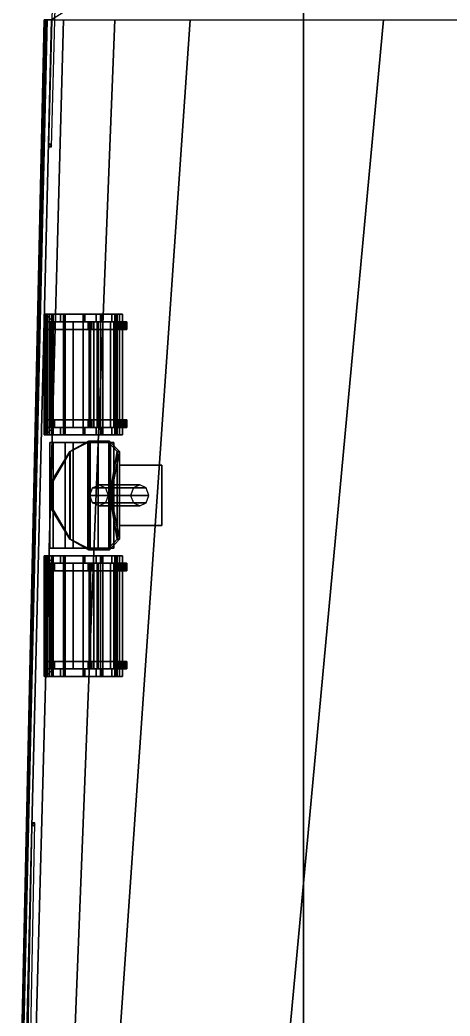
# Model space of a CAD drawing. Header units: millimetres. Extents: x -4 to 4, y -37.4 to 54.3.
# Drawn here: x -3.88 to -1.03, y 12.23 to 18.83 of the extents above; entities that cross this region are included whole.
import ezdxf

# ---------------------------------------------------------------- set-up
doc = ezdxf.new("R2010")
doc.units = ezdxf.units.MM
doc.layers.add('railing', color=6, linetype='Continuous')
doc.layers.add('superstructure', color=3, linetype='Continuous')

msp = doc.modelspace()

# ---------------------------------------------------------------- linework, layer by layer
for points in [[(-3.72, 18.83, 0.61), (-3.71, 18.83), (-3.87, 11.49), (-3.88, 11.49, 0.61)], [(-3.72, 18.83, 1.22), (-3.72, 18.83, 0.61), (-3.88, 11.49, 0.61), (-3.88, 11.49, 1.22)], [(-3.7, 18.83, 1.65), (-3.72, 18.83, 1.22), (-3.88, 11.49, 1.22), (-3.87, 11.49, 1.65)], [(-3.71, 18.83), (-3.59, 18.83, -0.61), (-3.79, 11.49, -0.61), (-3.87, 11.49)], [(-3.67, 18.83, 1.71), (-3.7, 18.83, 1.65), (-3.87, 11.49, 1.65), (-3.85, 11.49, 1.71)], [(-3.59, 18.83, -0.61), (-3.25, 18.83, -1.23), (-3.54, 11.49, -1.23), (-3.79, 11.49, -0.61)], [(-3.25, 18.83, -1.23), (-2.75, 18.83, -1.58), (-3.26, 11.49, -1.58), (-3.54, 11.49, -1.23)], [(-2.75, 18.83, -1.58), (-1.47, 18.83, -2.05), (-2.15, 11.49, -2.05), (-3.26, 11.49, -1.58)], [(-1.47, 18.83, -2.05), (-0.71, 18.83, -2.23), (-0.71, 11.49, -2.42), (-2.15, 11.49, -2.05)], [(-3.6852, 16.88, 2.5), (-3.72, 16.88, 2.63), (-3.7, 16.88, 2.63), (-3.67, 16.88, 2.515)], [(-3.72, 16.08, 2.63), (-3.7, 16.08, 2.63), (-3.7, 16.88, 2.63), (-3.72, 16.88, 2.63)], [(-3.6852, 16.08, 2.5), (-3.72, 16.08, 2.63), (-3.72, 16.88, 2.63), (-3.6852, 16.88, 2.5)], [(-3.66, 16.88, 2.22), (-3.66, 16.88, 1.75), (-3.71, 16.88, 1.71), (-3.71, 16.88, 2.26)], [(-3.71, 16.88, 2.26), (-3.71, 16.88, 1.71), (-3.71, 16.83, 1.71), (-3.71, 16.83, 2.22)], [(-3.66, 16.88, 1.75), (-3.38, 16.88, 1.75), (-3.34, 16.88, 1.71), (-3.71, 16.88, 1.71)], [(-3.33, 16.88, 2.22), (-3.66, 16.88, 2.22), (-3.71, 16.88, 2.26), (-3.27, 16.88, 2.26)], [(-3.27, 16.88, 2.26), (-3.71, 16.88, 2.26), (-3.66, 16.83, 2.26), (-3.27, 16.83, 2.26)], [(-3.71, 16.83, 2.22), (-3.71, 16.13, 2.22), (-3.71, 16.08, 2.26), (-3.71, 16.88, 2.26)], [(-3.71, 16.88, 2.26), (-3.71, 16.08, 2.26), (-3.66, 16.13, 2.26), (-3.66, 16.83, 2.26)], [(-3.71, 16.83, 1.71), (-3.66, 16.83, 1.75), (-3.66, 16.83, 2.22), (-3.71, 16.83, 2.22)], [(-3.65, 16.83, 2.46), (-3.4033, 16.83, 1.8338), (-3.43, 16.83, 1.8), (-3.71, 16.83, 2.5)], [(-3.71, 16.83, 2.5), (-3.43, 16.83, 1.8), (-3.43, 16.78, 1.8), (-3.71, 16.78, 2.5)], [(-3.34, 16.83, 1.71), (-3.38, 16.83, 1.75), (-3.66, 16.83, 1.75), (-3.71, 16.83, 1.71)], [(-3.66, 16.83, 2.22), (-3.66, 16.13, 2.22), (-3.71, 16.13, 2.22), (-3.71, 16.83, 2.22)], [(-3.71, 16.78, 2.59), (-3.65, 16.78, 2.46), (-3.65, 16.83, 2.46), (-3.71, 16.83, 2.59)], [(-3.71, 16.83, 2.59), (-3.71, 16.83, 2.5), (-3.71, 16.78, 2.5), (-3.71, 16.78, 2.59)], [(-3.71, 16.83, 2.59), (-3.65, 16.83, 2.46), (-3.71, 16.83, 2.5), (-3.71, 16.83, 2.59)], [(-3.7, 16.08, 2.63), (-3.67, 16.08, 2.515), (-3.67, 16.88, 2.515), (-3.7, 16.88, 2.63)], [(-3.59, 16.88, 2.4048), (-3.6852, 16.88, 2.5), (-3.67, 16.88, 2.515), (-3.58, 16.88, 2.4308)], [(-3.59, 16.08, 2.4048), (-3.6852, 16.08, 2.5), (-3.6852, 16.88, 2.5), (-3.59, 16.88, 2.4048)], [(-3.6605, 16.13, 2.4979), (-3.6825, 16.13, 2.6649), (-3.6825, 16.83, 2.6649), (-3.6605, 16.83, 2.4979)], [(-3.6825, 16.13, 2.6649), (-3.58, 16.13, 2.7985), (-3.58, 16.83, 2.7985), (-3.6825, 16.83, 2.6649)], [(-3.58, 16.83, 2.7985), (-3.4131, 16.83, 2.8204), (-3.2795, 16.83, 2.7179), (-3.6825, 16.83, 2.6649)], [(-3.6825, 16.83, 2.6649), (-3.2795, 16.83, 2.7179), (-3.2575, 16.83, 2.551), (-3.6605, 16.83, 2.4979)], [(-3.67, 16.08, 2.515), (-3.58, 16.08, 2.4308), (-3.58, 16.88, 2.4308), (-3.67, 16.88, 2.515)], [(-3.5269, 16.13, 2.3954), (-3.6605, 16.13, 2.4979), (-3.6605, 16.83, 2.4979), (-3.5269, 16.83, 2.3954)], [(-3.6605, 16.83, 2.4979), (-3.2575, 16.83, 2.551), (-3.36, 16.83, 2.4174), (-3.5269, 16.83, 2.3954)], [(-3.33, 16.88, 2.22), (-3.66, 16.88, 1.75), (-3.66, 16.83, 1.75), (-3.33, 16.83, 2.22)], [(-3.66, 16.83, 2.22), (-3.66, 16.83, 1.75), (-3.66, 16.88, 1.75), (-3.66, 16.88, 2.22)], [(-3.34, 16.88, 2.1261), (-3.61, 16.88, 1.75), (-3.66, 16.88, 1.75), (-3.33, 16.88, 2.22)], [(-3.33, 16.83, 2.22), (-3.66, 16.83, 2.22), (-3.66, 16.88, 2.22), (-3.33, 16.88, 2.22)], [(-3.66, 16.83, 1.75), (-3.61, 16.83, 1.75), (-3.34, 16.83, 2.1261), (-3.33, 16.83, 2.22)], [(-3.66, 16.13, 2.26), (-3.66, 16.13, 2.22), (-3.66, 16.83, 2.22), (-3.66, 16.83, 2.26)], [(-3.66, 16.83, 2.26), (-3.66, 16.83, 2.22), (-3.33, 16.83, 2.22), (-3.27, 16.83, 2.26)], [(-3.65, 16.78, 2.46), (-3.4033, 16.78, 1.8338), (-3.4033, 16.83, 1.8338), (-3.65, 16.83, 2.46)], [(-3.34, 16.83, 2.1261), (-3.61, 16.83, 1.75), (-3.61, 16.88, 1.75), (-3.34, 16.88, 2.1261)], [(-3.61, 16.83, 1.75), (-3.45, 16.83, 1.75), (-3.45, 16.88, 1.75), (-3.61, 16.88, 1.75)], [(-3.46, 16.88, 2.37), (-3.59, 16.88, 2.4048), (-3.58, 16.88, 2.4308), (-3.46, 16.88, 2.39)], [(-3.46, 16.08, 2.37), (-3.59, 16.08, 2.4048), (-3.59, 16.88, 2.4048), (-3.46, 16.88, 2.37)], [(-3.58, 16.08, 2.4308), (-3.46, 16.08, 2.39), (-3.46, 16.88, 2.39), (-3.58, 16.88, 2.4308)], [(-3.58, 16.13, 2.7985), (-3.4131, 16.13, 2.8204), (-3.4131, 16.83, 2.8204), (-3.58, 16.83, 2.7985)], [(-3.36, 16.13, 2.4174), (-3.5269, 16.13, 2.3954), (-3.5269, 16.83, 2.3954), (-3.36, 16.83, 2.4174)], [(-3.33, 16.88, 2.4048), (-3.46, 16.88, 2.37), (-3.46, 16.88, 2.39), (-3.345, 16.88, 2.42)], [(-3.33, 16.08, 2.4048), (-3.46, 16.08, 2.37), (-3.46, 16.88, 2.37), (-3.33, 16.88, 2.4048)], [(-3.46, 16.08, 2.39), (-3.345, 16.08, 2.42), (-3.345, 16.88, 2.42), (-3.46, 16.88, 2.39)], [(-3.45, 16.83, 1.75), (-3.45, 16.83, 1.8), (-3.45, 16.88, 1.8), (-3.45, 16.88, 1.75)], [(-3.45, 16.88, 1.8), (-3.3747, 16.88, 1.8), (-3.38, 16.88, 1.75), (-3.45, 16.88, 1.75)], [(-3.45, 16.83, 1.8), (-3.3747, 16.83, 1.8), (-3.3747, 16.88, 1.8), (-3.45, 16.88, 1.8)], [(-3.38, 16.83, 1.75), (-3.3747, 16.83, 1.8), (-3.45, 16.83, 1.8), (-3.45, 16.83, 1.75)], [(-3.36, 16.83, 1.8), (-3.36, 16.83, 1.8), (-3.43, 16.83, 1.8), (-3.4033, 16.83, 1.8338)], [(-3.4112, 16.13, 1.7488), (-3.42, 16.13, 1.77), (-3.42, 16.83, 1.77), (-3.4112, 16.83, 1.7488)], [(-3.42, 16.13, 1.77), (-3.4112, 16.13, 1.7912), (-3.4112, 16.83, 1.7912), (-3.42, 16.83, 1.77)], [(-3.4131, 16.13, 2.8204), (-3.2795, 16.13, 2.7179), (-3.2795, 16.83, 2.7179), (-3.4131, 16.83, 2.8204)], [(-3.39, 16.13, 1.74), (-3.4112, 16.13, 1.7488), (-3.4112, 16.83, 1.7488), (-3.39, 16.83, 1.74)], [(-3.4112, 16.13, 1.7912), (-3.39, 16.13, 1.8), (-3.39, 16.83, 1.8), (-3.4112, 16.83, 1.7912)], [(-3.28, 16.83, 2.46), (-3.4033, 16.83, 1.8338), (-3.4033, 16.78, 1.8338), (-3.28, 16.78, 2.46)], [(-3.23, 16.83, 2.46), (-3.36, 16.83, 1.8), (-3.4033, 16.83, 1.8338), (-3.28, 16.83, 2.46)], [(-3.3688, 16.13, 1.7488), (-3.39, 16.13, 1.74), (-3.39, 16.83, 1.74), (-3.3688, 16.83, 1.7488)], [(-3.39, 16.13, 1.8), (-3.3688, 16.13, 1.7912), (-3.3688, 16.83, 1.7912), (-3.39, 16.83, 1.8)], [(-3.38, 16.88, 1.75), (-3.33, 16.88, 2.22), (-3.27, 16.88, 2.26), (-3.34, 16.88, 1.71)], [(-3.27, 16.83, 2.26), (-3.33, 16.83, 2.22), (-3.38, 16.83, 1.75), (-3.34, 16.83, 1.71)], [(-3.3747, 16.83, 1.8), (-3.34, 16.83, 2.1261), (-3.34, 16.88, 2.1261), (-3.3747, 16.88, 1.8)], [(-3.36, 16.13, 1.77), (-3.3688, 16.13, 1.7488), (-3.3688, 16.83, 1.7488), (-3.36, 16.83, 1.77)], [(-3.3688, 16.13, 1.7912), (-3.36, 16.13, 1.77), (-3.36, 16.83, 1.77), (-3.3688, 16.83, 1.7912)], [(-3.23, 16.78, 2.46), (-3.36, 16.78, 1.8), (-3.36, 16.83, 1.8), (-3.23, 16.83, 2.46)], [(-3.2575, 16.13, 2.551), (-3.36, 16.13, 2.4174), (-3.36, 16.83, 2.4174), (-3.2575, 16.83, 2.551)], [(-3.2348, 16.88, 2.5), (-3.33, 16.88, 2.4048), (-3.345, 16.88, 2.42), (-3.25, 16.88, 2.515)], [(-3.345, 16.08, 2.42), (-3.25, 16.08, 2.515), (-3.25, 16.88, 2.515), (-3.345, 16.88, 2.42)], [(-3.34, 16.88, 1.71), (-3.27, 16.88, 2.26), (-3.27, 16.83, 2.26), (-3.34, 16.83, 1.71)], [(-3.2348, 16.08, 2.5), (-3.33, 16.08, 2.4048), (-3.33, 16.88, 2.4048), (-3.2348, 16.88, 2.5)], [(-3.22, 16.83, 2.55), (-3.28, 16.83, 2.46), (-3.28, 16.78, 2.46), (-3.22, 16.78, 2.55)], [(-3.18, 16.83, 2.55), (-3.23, 16.83, 2.46), (-3.28, 16.83, 2.46), (-3.22, 16.83, 2.55)], [(-3.2795, 16.13, 2.7179), (-3.2575, 16.13, 2.551), (-3.2575, 16.83, 2.551), (-3.2795, 16.83, 2.7179)], [(-3.2, 16.88, 2.63), (-3.235, 16.88, 2.4998), (-3.25, 16.88, 2.515), (-3.22, 16.88, 2.63)], [(-3.25, 16.08, 2.515), (-3.22, 16.08, 2.63), (-3.22, 16.88, 2.63), (-3.25, 16.88, 2.515)], [(-3.22, 16.88, 2.71), (-3.2, 16.88, 2.63), (-3.22, 16.88, 2.63), (-3.24, 16.88, 2.71)], [(-3.24, 16.08, 2.71), (-3.22, 16.08, 2.71), (-3.22, 16.88, 2.71), (-3.24, 16.88, 2.71)], [(-3.22, 16.08, 2.63), (-3.24, 16.08, 2.71), (-3.24, 16.88, 2.71), (-3.22, 16.88, 2.63)], [(-3.2, 16.08, 2.63), (-3.2348, 16.08, 2.5), (-3.2348, 16.88, 2.5), (-3.2, 16.88, 2.63)], [(-3.18, 16.78, 2.55), (-3.23, 16.78, 2.46), (-3.23, 16.83, 2.46), (-3.18, 16.83, 2.55)], [(-3.22, 16.08, 2.71), (-3.2, 16.08, 2.63), (-3.2, 16.88, 2.63), (-3.22, 16.88, 2.71)], [(-3.21, 16.83, 2.62), (-3.22, 16.83, 2.55), (-3.22, 16.78, 2.55), (-3.21, 16.78, 2.62)], [(-3.17, 16.83, 2.62), (-3.18, 16.83, 2.55), (-3.22, 16.83, 2.55), (-3.21, 16.83, 2.62)], [(-3.22, 16.83, 2.71), (-3.21, 16.83, 2.67), (-3.21, 16.78, 2.67), (-3.22, 16.78, 2.71)], [(-3.22, 16.78, 2.71), (-3.19, 16.78, 2.73), (-3.19, 16.83, 2.73), (-3.22, 16.83, 2.71)], [(-3.19, 16.83, 2.73), (-3.17, 16.83, 2.69), (-3.21, 16.83, 2.67), (-3.22, 16.83, 2.71)], [(-3.21, 16.83, 2.67), (-3.21, 16.83, 2.62), (-3.21, 16.78, 2.62), (-3.21, 16.78, 2.67)], [(-3.17, 16.83, 2.69), (-3.17, 16.83, 2.62), (-3.21, 16.83, 2.62), (-3.21, 16.83, 2.67)], [(-3.19, 16.78, 2.73), (-3.17, 16.78, 2.69), (-3.17, 16.83, 2.69), (-3.19, 16.83, 2.73)], [(-3.17, 16.78, 2.62), (-3.18, 16.78, 2.55), (-3.18, 16.83, 2.55), (-3.17, 16.83, 2.62)], [(-3.17, 16.78, 2.69), (-3.17, 16.78, 2.62), (-3.17, 16.83, 2.62), (-3.17, 16.83, 2.69)], [(-3.43, 16.78, 1.8), (-3.4033, 16.78, 1.8338), (-3.65, 16.78, 2.46), (-3.71, 16.78, 2.5)], [(-3.71, 16.78, 2.5), (-3.65, 16.78, 2.46), (-3.71, 16.78, 2.59)], [(-3.36, 16.78, 1.8), (-3.36, 16.78, 1.8), (-3.4033, 16.78, 1.8338), (-3.43, 16.78, 1.8)], [(-3.4033, 16.78, 1.8338), (-3.36, 16.78, 1.8), (-3.23, 16.78, 2.46), (-3.28, 16.78, 2.46)], [(-3.28, 16.78, 2.46), (-3.23, 16.78, 2.46), (-3.18, 16.78, 2.55), (-3.22, 16.78, 2.55)], [(-3.22, 16.78, 2.55), (-3.18, 16.78, 2.55), (-3.17, 16.78, 2.62), (-3.21, 16.78, 2.62)], [(-3.21, 16.78, 2.67), (-3.17, 16.78, 2.69), (-3.19, 16.78, 2.73), (-3.22, 16.78, 2.71)], [(-3.21, 16.78, 2.62), (-3.17, 16.78, 2.62), (-3.17, 16.78, 2.69), (-3.21, 16.78, 2.67)], [(-3.71, 16.18, 2.5), (-3.43, 16.18, 1.8), (-3.43, 16.13, 1.8), (-3.71, 16.13, 2.5)], [(-3.65, 16.18, 2.46), (-3.4033, 16.18, 1.8338), (-3.43, 16.18, 1.8), (-3.71, 16.18, 2.5)], [(-3.71, 16.18, 2.59), (-3.65, 16.18, 2.46), (-3.71, 16.18, 2.5), (-3.71, 16.18, 2.59)], [(-3.71, 16.18, 2.59), (-3.71, 16.18, 2.5), (-3.71, 16.13, 2.5), (-3.71, 16.13, 2.59)], [(-3.71, 16.13, 2.59), (-3.65, 16.13, 2.46), (-3.65, 16.18, 2.46), (-3.71, 16.18, 2.59)], [(-3.65, 16.13, 2.46), (-3.4033, 16.13, 1.8338), (-3.4033, 16.18, 1.8338), (-3.65, 16.18, 2.46)], [(-3.36, 16.18, 1.8), (-3.36, 16.18, 1.8), (-3.43, 16.18, 1.8), (-3.4033, 16.18, 1.8338)], [(-3.23, 16.18, 2.46), (-3.36, 16.18, 1.8), (-3.4033, 16.18, 1.8338), (-3.28, 16.18, 2.46)], [(-3.28, 16.18, 2.46), (-3.4033, 16.18, 1.8338), (-3.4033, 16.13, 1.8338), (-3.28, 16.13, 2.46)], [(-3.23, 16.13, 2.46), (-3.36, 16.13, 1.8), (-3.36, 16.18, 1.8), (-3.23, 16.18, 2.46)], [(-3.18, 16.18, 2.55), (-3.23, 16.18, 2.46), (-3.28, 16.18, 2.46), (-3.22, 16.18, 2.55)], [(-3.22, 16.18, 2.55), (-3.28, 16.18, 2.46), (-3.28, 16.13, 2.46), (-3.22, 16.13, 2.55)], [(-3.18, 16.13, 2.55), (-3.23, 16.13, 2.46), (-3.23, 16.18, 2.46), (-3.18, 16.18, 2.55)], [(-3.19, 16.18, 2.73), (-3.17, 16.18, 2.69), (-3.21, 16.18, 2.67), (-3.22, 16.18, 2.71)], [(-3.22, 16.13, 2.71), (-3.19, 16.13, 2.73), (-3.19, 16.18, 2.73), (-3.22, 16.18, 2.71)], [(-3.22, 16.18, 2.71), (-3.21, 16.18, 2.67), (-3.21, 16.13, 2.67), (-3.22, 16.13, 2.71)], [(-3.17, 16.18, 2.62), (-3.18, 16.18, 2.55), (-3.22, 16.18, 2.55), (-3.21, 16.18, 2.62)], [(-3.21, 16.18, 2.62), (-3.22, 16.18, 2.55), (-3.22, 16.13, 2.55), (-3.21, 16.13, 2.62)], [(-3.17, 16.18, 2.69), (-3.17, 16.18, 2.62), (-3.21, 16.18, 2.62), (-3.21, 16.18, 2.67)], [(-3.21, 16.18, 2.67), (-3.21, 16.18, 2.62), (-3.21, 16.13, 2.62), (-3.21, 16.13, 2.67)], [(-3.19, 16.13, 2.73), (-3.17, 16.13, 2.69), (-3.17, 16.18, 2.69), (-3.19, 16.18, 2.73)], [(-3.17, 16.13, 2.62), (-3.18, 16.13, 2.55), (-3.18, 16.18, 2.55), (-3.17, 16.18, 2.62)], [(-3.17, 16.13, 2.69), (-3.17, 16.13, 2.62), (-3.17, 16.18, 2.62), (-3.17, 16.18, 2.69)], [(-3.66, 16.13, 2.22), (-3.66, 16.13, 1.75), (-3.71, 16.13, 1.71), (-3.71, 16.13, 2.22)], [(-3.71, 16.13, 2.22), (-3.71, 16.13, 1.71), (-3.71, 16.08, 1.71), (-3.71, 16.08, 2.26)], [(-3.43, 16.13, 1.8), (-3.4033, 16.13, 1.8338), (-3.65, 16.13, 2.46), (-3.71, 16.13, 2.5)], [(-3.66, 16.13, 1.75), (-3.38, 16.13, 1.75), (-3.34, 16.13, 1.71), (-3.71, 16.13, 1.71)], [(-3.27, 16.13, 2.26), (-3.66, 16.13, 2.26), (-3.71, 16.08, 2.26), (-3.27, 16.08, 2.26)], [(-3.71, 16.13, 2.5), (-3.65, 16.13, 2.46), (-3.71, 16.13, 2.59)], [(-3.6825, 16.13, 2.6649), (-3.2795, 16.13, 2.7179), (-3.4131, 16.13, 2.8204), (-3.58, 16.13, 2.7985)], [(-3.6605, 16.13, 2.4979), (-3.2575, 16.13, 2.551), (-3.2795, 16.13, 2.7179), (-3.6825, 16.13, 2.6649)], [(-3.5269, 16.13, 2.3954), (-3.36, 16.13, 2.4174), (-3.2575, 16.13, 2.551), (-3.6605, 16.13, 2.4979)], [(-3.34, 16.13, 2.1261), (-3.61, 16.13, 1.75), (-3.66, 16.13, 1.75), (-3.33, 16.13, 2.22)], [(-3.66, 16.08, 2.22), (-3.66, 16.08, 1.75), (-3.66, 16.13, 1.75), (-3.66, 16.13, 2.22)], [(-3.33, 16.13, 2.22), (-3.66, 16.13, 1.75), (-3.66, 16.08, 1.75), (-3.33, 16.08, 2.22)], [(-3.33, 16.08, 2.22), (-3.66, 16.08, 2.22), (-3.66, 16.13, 2.22), (-3.33, 16.13, 2.22)], [(-3.33, 16.13, 2.22), (-3.66, 16.13, 2.22), (-3.66, 16.13, 2.26), (-3.27, 16.13, 2.26)], [(-3.34, 16.08, 2.1261), (-3.61, 16.08, 1.75), (-3.61, 16.13, 1.75), (-3.34, 16.13, 2.1261)], [(-3.61, 16.08, 1.75), (-3.45, 16.08, 1.75), (-3.45, 16.13, 1.75), (-3.61, 16.13, 1.75)], [(-3.45, 16.08, 1.8), (-3.3747, 16.08, 1.8), (-3.3747, 16.13, 1.8), (-3.45, 16.13, 1.8)], [(-3.45, 16.13, 1.8), (-3.3747, 16.13, 1.8), (-3.38, 16.13, 1.75), (-3.45, 16.13, 1.75)], [(-3.45, 16.08, 1.75), (-3.45, 16.08, 1.8), (-3.45, 16.13, 1.8), (-3.45, 16.13, 1.75)], [(-3.36, 16.13, 1.8), (-3.36, 16.13, 1.8), (-3.4033, 16.13, 1.8338), (-3.43, 16.13, 1.8)], [(-3.4033, 16.13, 1.8338), (-3.36, 16.13, 1.8), (-3.23, 16.13, 2.46), (-3.28, 16.13, 2.46)], [(-3.38, 16.13, 1.75), (-3.33, 16.13, 2.22), (-3.27, 16.13, 2.26), (-3.34, 16.13, 1.71)], [(-3.3747, 16.08, 1.8), (-3.34, 16.08, 2.1261), (-3.34, 16.13, 2.1261), (-3.3747, 16.13, 1.8)], [(-3.34, 16.13, 1.71), (-3.27, 16.13, 2.26), (-3.27, 16.08, 2.26), (-3.34, 16.08, 1.71)], [(-3.28, 16.13, 2.46), (-3.23, 16.13, 2.46), (-3.18, 16.13, 2.55), (-3.22, 16.13, 2.55)], [(-3.21, 16.13, 2.67), (-3.17, 16.13, 2.69), (-3.19, 16.13, 2.73), (-3.22, 16.13, 2.71)], [(-3.22, 16.13, 2.55), (-3.18, 16.13, 2.55), (-3.17, 16.13, 2.62), (-3.21, 16.13, 2.62)], [(-3.21, 16.13, 2.62), (-3.17, 16.13, 2.62), (-3.17, 16.13, 2.69), (-3.21, 16.13, 2.67)], [(-3.67, 16.08, 2.515), (-3.7, 16.08, 2.63), (-3.72, 16.08, 2.63), (-3.6852, 16.08, 2.5)], [(-3.71, 16.08, 1.71), (-3.66, 16.08, 1.75), (-3.66, 16.08, 2.22), (-3.71, 16.08, 2.26)], [(-3.34, 16.08, 1.71), (-3.38, 16.08, 1.75), (-3.66, 16.08, 1.75), (-3.71, 16.08, 1.71)], [(-3.71, 16.08, 2.26), (-3.66, 16.08, 2.22), (-3.33, 16.08, 2.22), (-3.27, 16.08, 2.26)], [(-3.58, 16.08, 2.4308), (-3.67, 16.08, 2.515), (-3.6852, 16.08, 2.5), (-3.59, 16.08, 2.4048)], [(-3.66, 16.08, 1.75), (-3.61, 16.08, 1.75), (-3.34, 16.08, 2.1261), (-3.33, 16.08, 2.22)], [(-3.46, 16.08, 2.39), (-3.58, 16.08, 2.4308), (-3.59, 16.08, 2.4048), (-3.46, 16.08, 2.37)], [(-3.4243, 15.32, 2.2888), (-3.5495, 15.39, 2.2857), (-3.5495, 15.97, 2.2857), (-3.4243, 16.04, 2.2888)], [(-3.4243, 16.04, 2.2888), (-3.5495, 15.97, 2.2857), (-3.5459, 15.97, 2.2994), (-3.4293, 16.03, 2.2974)], [(-3.345, 16.08, 2.42), (-3.46, 16.08, 2.39), (-3.46, 16.08, 2.37), (-3.33, 16.08, 2.4048)], [(-3.38, 16.08, 1.75), (-3.3747, 16.08, 1.8), (-3.45, 16.08, 1.8), (-3.45, 16.08, 1.75)], [(-3.2857, 16.04, 2.3688), (-3.4243, 16.04, 2.2888), (-3.4293, 16.03, 2.2974), (-3.2907, 16.03, 2.3774)], [(-3.2857, 15.32, 2.3688), (-3.4243, 15.32, 2.2888), (-3.4243, 16.04, 2.2888), (-3.2857, 16.04, 2.3688)], [(-3.27, 16.08, 2.26), (-3.33, 16.08, 2.22), (-3.38, 16.08, 1.75), (-3.34, 16.08, 1.71)], [(-3.25, 16.08, 2.515), (-3.345, 16.08, 2.42), (-3.33, 16.08, 2.4048), (-3.2348, 16.08, 2.5)], [(-3.2341, 15.97, 2.4794), (-3.2205, 15.97, 2.4757), (-3.2857, 16.04, 2.3688), (-3.2907, 16.03, 2.3774)], [(-3.2857, 16.04, 2.3688), (-3.2205, 15.97, 2.4757), (-3.2205, 15.39, 2.4757), (-3.2857, 15.32, 2.3688)], [(-3.22, 16.08, 2.63), (-3.25, 16.08, 2.515), (-3.235, 16.08, 2.4998), (-3.2, 16.08, 2.63)], [(-3.24, 16.08, 2.71), (-3.22, 16.08, 2.63), (-3.2, 16.08, 2.63), (-3.22, 16.08, 2.71)], [(-3.6825, 16.03, 2.5849), (-3.2795, 16.03, 2.6379), (-3.2575, 16.03, 2.471), (-3.6605, 16.03, 2.4179)], [(-3.58, 16.03, 2.7185), (-3.4131, 16.03, 2.7404), (-3.2795, 16.03, 2.6379), (-3.6825, 16.03, 2.5849)], [(-3.6825, 15.33, 2.5849), (-3.58, 15.33, 2.7185), (-3.58, 16.03, 2.7185), (-3.6825, 16.03, 2.5849)], [(-3.6605, 15.33, 2.4179), (-3.6825, 15.33, 2.5849), (-3.6825, 16.03, 2.5849), (-3.6605, 16.03, 2.4179)], [(-3.6605, 16.03, 2.4179), (-3.2575, 16.03, 2.471), (-3.36, 16.03, 2.3374), (-3.5269, 16.03, 2.3154)], [(-3.5269, 15.33, 2.3154), (-3.6605, 15.33, 2.4179), (-3.6605, 16.03, 2.4179), (-3.5269, 16.03, 2.3154)], [(-3.58, 15.33, 2.7185), (-3.4131, 15.33, 2.7404), (-3.4131, 16.03, 2.7404), (-3.58, 16.03, 2.7185)], [(-3.4293, 16.03, 2.2974), (-3.5459, 15.97, 2.2994), (-3.5459, 15.39, 2.2994), (-3.4293, 15.33, 2.2974)], [(-3.36, 15.33, 2.3374), (-3.5269, 15.33, 2.3154), (-3.5269, 16.03, 2.3154), (-3.36, 16.03, 2.3374)], [(-3.2907, 16.03, 2.3774), (-3.4293, 16.03, 2.2974), (-3.4293, 15.33, 2.2974), (-3.2907, 15.33, 2.3774)], [(-3.4131, 15.33, 2.7404), (-3.2795, 15.33, 2.6379), (-3.2795, 16.03, 2.6379), (-3.4131, 16.03, 2.7404)], [(-3.2575, 15.33, 2.471), (-3.36, 15.33, 2.3374), (-3.36, 16.03, 2.3374), (-3.2575, 16.03, 2.471)], [(-3.2907, 15.33, 2.3774), (-3.2341, 15.39, 2.4794), (-3.2341, 15.97, 2.4794), (-3.2907, 16.03, 2.3774)], [(-3.2795, 15.33, 2.6379), (-3.2575, 15.33, 2.471), (-3.2575, 16.03, 2.471), (-3.2795, 16.03, 2.6379)], [(-3.5495, 15.97, 2.2857), (-3.6778, 15.76, 2.4079), (-3.6692, 15.76, 2.4129), (-3.5459, 15.97, 2.2994)], [(-3.5495, 15.39, 2.2857), (-3.6778, 15.6, 2.4079), (-3.6778, 15.76, 2.4079), (-3.5495, 15.97, 2.2857)], [(-3.5459, 15.97, 2.2994), (-3.6692, 15.76, 2.4129), (-3.6692, 15.6, 2.4129), (-3.5459, 15.39, 2.2994)], [(-3.2708, 15.76, 2.6429), (-3.2622, 15.76, 2.6479), (-3.2205, 15.97, 2.4757), (-3.2341, 15.97, 2.4794)], [(-3.2341, 15.39, 2.4794), (-3.2708, 15.6, 2.6429), (-3.2708, 15.76, 2.6429), (-3.2341, 15.97, 2.4794)], [(-3.2205, 15.97, 2.4757), (-3.2622, 15.76, 2.6479), (-3.2622, 15.6, 2.6479), (-3.2205, 15.39, 2.4757)], [(-3.22, 15.88, 1.9), (-3.22, 15.88, 1.71), (-3.22, 15.48, 1.71), (-3.22, 15.48, 1.9)], [(-2.94, 15.88, 1.71), (-3.22, 15.88, 1.71), (-3.22, 15.88, 1.9), (-2.94, 15.88, 1.9)], [(-2.94, 15.88, 1.9), (-3.22, 15.88, 1.9), (-3.22, 15.48, 1.9), (-2.94, 15.48, 1.9)], [(-2.94, 15.48, 1.9), (-2.94, 15.48, 1.71), (-2.94, 15.88, 1.71), (-2.94, 15.88, 1.9)], [(-3.6692, 15.76, 2.4129), (-3.6778, 15.76, 2.4079), (-3.6778, 15.6, 2.4079), (-3.6692, 15.6, 2.4129)], [(-3.1279, 15.7295, 1.8364), (-3.1456, 15.68, 1.8261), (-3.4156, 15.68, 2.2938), (-3.3979, 15.7295, 2.304)], [(-3.085, 15.75, 1.8611), (-3.1279, 15.7295, 1.8364), (-3.3979, 15.7295, 2.304), (-3.355, 15.75, 2.3288)], [(-3.0421, 15.7295, 1.8859), (-3.085, 15.75, 1.8611), (-3.355, 15.75, 2.3288), (-3.3121, 15.7295, 2.3535)], [(-3.0244, 15.68, 1.8961), (-3.0421, 15.7295, 1.8859), (-3.3121, 15.7295, 2.3535), (-3.2944, 15.68, 2.3638)], [(-3.2708, 15.6, 2.6429), (-3.2622, 15.6, 2.6479), (-3.2622, 15.76, 2.6479), (-3.2708, 15.76, 2.6429)], [(-3.1456, 15.68, 1.8261), (-3.1279, 15.6305, 1.8364), (-3.3979, 15.6305, 2.304), (-3.4156, 15.68, 2.2938)], [(-3.0421, 15.6305, 1.8859), (-3.0244, 15.68, 1.8961), (-3.2944, 15.68, 2.3638), (-3.3121, 15.6305, 2.3535)], [(-3.6692, 15.6, 2.4129), (-3.6778, 15.6, 2.4079), (-3.5495, 15.39, 2.2857), (-3.5459, 15.39, 2.2994)], [(-3.1279, 15.6305, 1.8364), (-3.085, 15.61, 1.8611), (-3.355, 15.61, 2.3288), (-3.3979, 15.6305, 2.304)], [(-3.085, 15.61, 1.8611), (-3.0421, 15.6305, 1.8859), (-3.3121, 15.6305, 2.3535), (-3.355, 15.61, 2.3288)], [(-3.2205, 15.39, 2.4757), (-3.2622, 15.6, 2.6479), (-3.2708, 15.6, 2.6429), (-3.2341, 15.39, 2.4794)], [(-3.22, 15.48, 1.9), (-3.22, 15.48, 1.71), (-2.94, 15.48, 1.71), (-2.94, 15.48, 1.9)], [(-3.5459, 15.39, 2.2994), (-3.5495, 15.39, 2.2857), (-3.4243, 15.32, 2.2888), (-3.4293, 15.33, 2.2974)], [(-3.2857, 15.32, 2.3688), (-3.2205, 15.39, 2.4757), (-3.2341, 15.39, 2.4794), (-3.2907, 15.33, 2.3774)], [(-3.6605, 15.33, 2.4179), (-3.2575, 15.33, 2.471), (-3.2795, 15.33, 2.6379), (-3.6825, 15.33, 2.5849)], [(-3.6825, 15.33, 2.5849), (-3.2795, 15.33, 2.6379), (-3.4131, 15.33, 2.7404), (-3.58, 15.33, 2.7185)], [(-3.5269, 15.33, 2.3154), (-3.36, 15.33, 2.3374), (-3.2575, 15.33, 2.471), (-3.6605, 15.33, 2.4179)], [(-3.4293, 15.33, 2.2974), (-3.4243, 15.32, 2.2888), (-3.2857, 15.32, 2.3688), (-3.2907, 15.33, 2.3774)], [(-3.6852, 14.48, 2.5), (-3.72, 14.48, 2.63), (-3.72, 15.28, 2.63), (-3.6852, 15.28, 2.5)], [(-3.72, 14.48, 2.63), (-3.7, 14.48, 2.63), (-3.7, 15.28, 2.63), (-3.72, 15.28, 2.63)], [(-3.6852, 15.28, 2.5), (-3.72, 15.28, 2.63), (-3.7, 15.28, 2.63), (-3.67, 15.28, 2.515)], [(-3.71, 15.28, 2.26), (-3.71, 15.28, 1.71), (-3.71, 15.23, 1.71), (-3.71, 15.23, 2.22)], [(-3.66, 15.28, 2.22), (-3.66, 15.28, 1.75), (-3.71, 15.28, 1.71), (-3.71, 15.28, 2.26)], [(-3.66, 15.28, 1.75), (-3.38, 15.28, 1.75), (-3.34, 15.28, 1.71), (-3.71, 15.28, 1.71)], [(-3.71, 15.28, 2.26), (-3.71, 14.48, 2.26), (-3.66, 14.53, 2.26), (-3.66, 15.23, 2.26)], [(-3.71, 15.23, 2.22), (-3.71, 14.53, 2.22), (-3.71, 14.48, 2.26), (-3.71, 15.28, 2.26)], [(-3.27, 15.28, 2.26), (-3.71, 15.28, 2.26), (-3.66, 15.23, 2.26), (-3.27, 15.23, 2.26)], [(-3.33, 15.28, 2.22), (-3.66, 15.28, 2.22), (-3.71, 15.28, 2.26), (-3.27, 15.28, 2.26)], [(-3.7, 14.48, 2.63), (-3.67, 14.48, 2.515), (-3.67, 15.28, 2.515), (-3.7, 15.28, 2.63)], [(-3.59, 14.48, 2.4048), (-3.6852, 14.48, 2.5), (-3.6852, 15.28, 2.5), (-3.59, 15.28, 2.4048)], [(-3.59, 15.28, 2.4048), (-3.6852, 15.28, 2.5), (-3.67, 15.28, 2.515), (-3.58, 15.28, 2.4308)], [(-3.67, 14.48, 2.515), (-3.58, 14.48, 2.4308), (-3.58, 15.28, 2.4308), (-3.67, 15.28, 2.515)], [(-3.34, 15.28, 2.1261), (-3.61, 15.28, 1.75), (-3.66, 15.28, 1.75), (-3.33, 15.28, 2.22)], [(-3.66, 15.23, 2.22), (-3.66, 15.23, 1.75), (-3.66, 15.28, 1.75), (-3.66, 15.28, 2.22)], [(-3.33, 15.28, 2.22), (-3.66, 15.28, 1.75), (-3.66, 15.23, 1.75), (-3.33, 15.23, 2.22)], [(-3.33, 15.23, 2.22), (-3.66, 15.23, 2.22), (-3.66, 15.28, 2.22), (-3.33, 15.28, 2.22)], [(-3.34, 15.23, 2.1261), (-3.61, 15.23, 1.75), (-3.61, 15.28, 1.75), (-3.34, 15.28, 2.1261)], [(-3.61, 15.23, 1.75), (-3.45, 15.23, 1.75), (-3.45, 15.28, 1.75), (-3.61, 15.28, 1.75)], [(-3.46, 14.48, 2.37), (-3.59, 14.48, 2.4048), (-3.59, 15.28, 2.4048), (-3.46, 15.28, 2.37)], [(-3.46, 15.28, 2.37), (-3.59, 15.28, 2.4048), (-3.58, 15.28, 2.4308), (-3.46, 15.28, 2.39)], [(-3.58, 14.48, 2.4308), (-3.46, 14.48, 2.39), (-3.46, 15.28, 2.39), (-3.58, 15.28, 2.4308)], [(-3.46, 14.48, 2.39), (-3.345, 14.48, 2.42), (-3.345, 15.28, 2.42), (-3.46, 15.28, 2.39)], [(-3.33, 14.48, 2.4048), (-3.46, 14.48, 2.37), (-3.46, 15.28, 2.37), (-3.33, 15.28, 2.4048)], [(-3.33, 15.28, 2.4048), (-3.46, 15.28, 2.37), (-3.46, 15.28, 2.39), (-3.345, 15.28, 2.42)], [(-3.45, 15.23, 1.8), (-3.3747, 15.23, 1.8), (-3.3747, 15.28, 1.8), (-3.45, 15.28, 1.8)], [(-3.45, 15.28, 1.8), (-3.3747, 15.28, 1.8), (-3.38, 15.28, 1.75), (-3.45, 15.28, 1.75)], [(-3.45, 15.23, 1.75), (-3.45, 15.23, 1.8), (-3.45, 15.28, 1.8), (-3.45, 15.28, 1.75)], [(-3.38, 15.28, 1.75), (-3.33, 15.28, 2.22), (-3.27, 15.28, 2.26), (-3.34, 15.28, 1.71)], [(-3.3747, 15.23, 1.8), (-3.34, 15.23, 2.1261), (-3.34, 15.28, 2.1261), (-3.3747, 15.28, 1.8)], [(-3.345, 14.48, 2.42), (-3.25, 14.48, 2.515), (-3.25, 15.28, 2.515), (-3.345, 15.28, 2.42)], [(-3.2348, 15.28, 2.5), (-3.33, 15.28, 2.4048), (-3.345, 15.28, 2.42), (-3.25, 15.28, 2.515)], [(-3.34, 15.28, 1.71), (-3.27, 15.28, 2.26), (-3.27, 15.23, 2.26), (-3.34, 15.23, 1.71)], [(-3.2348, 14.48, 2.5), (-3.33, 14.48, 2.4048), (-3.33, 15.28, 2.4048), (-3.2348, 15.28, 2.5)], [(-3.25, 14.48, 2.515), (-3.22, 14.48, 2.63), (-3.22, 15.28, 2.63), (-3.25, 15.28, 2.515)], [(-3.2, 15.28, 2.63), (-3.235, 15.28, 2.4998), (-3.25, 15.28, 2.515), (-3.22, 15.28, 2.63)], [(-3.22, 14.48, 2.63), (-3.24, 14.48, 2.71), (-3.24, 15.28, 2.71), (-3.22, 15.28, 2.63)], [(-3.24, 14.48, 2.71), (-3.22, 14.48, 2.71), (-3.22, 15.28, 2.71), (-3.24, 15.28, 2.71)], [(-3.22, 15.28, 2.71), (-3.2, 15.28, 2.63), (-3.22, 15.28, 2.63), (-3.24, 15.28, 2.71)], [(-3.2, 14.48, 2.63), (-3.2348, 14.48, 2.5), (-3.2348, 15.28, 2.5), (-3.2, 15.28, 2.63)], [(-3.22, 14.48, 2.71), (-3.2, 14.48, 2.63), (-3.2, 15.28, 2.63), (-3.22, 15.28, 2.71)], [(-3.71, 15.23, 2.5), (-3.43, 15.23, 1.8), (-3.43, 15.18, 1.8), (-3.71, 15.18, 2.5)], [(-3.65, 15.23, 2.46), (-3.4033, 15.23, 1.8338), (-3.43, 15.23, 1.8), (-3.71, 15.23, 2.5)], [(-3.71, 15.23, 1.71), (-3.66, 15.23, 1.75), (-3.66, 15.23, 2.22), (-3.71, 15.23, 2.22)], [(-3.34, 15.23, 1.71), (-3.38, 15.23, 1.75), (-3.66, 15.23, 1.75), (-3.71, 15.23, 1.71)], [(-3.71, 15.23, 2.59), (-3.65, 15.23, 2.46), (-3.71, 15.23, 2.5), (-3.71, 15.23, 2.59)], [(-3.71, 15.23, 2.59), (-3.71, 15.23, 2.5), (-3.71, 15.18, 2.5), (-3.71, 15.18, 2.59)], [(-3.71, 15.18, 2.59), (-3.65, 15.18, 2.46), (-3.65, 15.23, 2.46), (-3.71, 15.23, 2.59)], [(-3.66, 15.23, 2.22), (-3.66, 14.53, 2.22), (-3.71, 14.53, 2.22), (-3.71, 15.23, 2.22)], [(-3.43, 15.18, 1.8), (-3.4033, 15.18, 1.8338), (-3.65, 15.18, 2.46), (-3.71, 15.18, 2.5)], [(-3.71, 15.18, 2.5), (-3.65, 15.18, 2.46), (-3.71, 15.18, 2.59)], [(-3.6825, 15.23, 2.6649), (-3.2795, 15.23, 2.7179), (-3.2575, 15.23, 2.551), (-3.6605, 15.23, 2.4979)], [(-3.58, 15.23, 2.7985), (-3.4131, 15.23, 2.8204), (-3.2795, 15.23, 2.7179), (-3.6825, 15.23, 2.6649)], [(-3.6825, 14.53, 2.6649), (-3.58, 14.53, 2.7985), (-3.58, 15.23, 2.7985), (-3.6825, 15.23, 2.6649)], [(-3.6605, 14.53, 2.4979), (-3.6825, 14.53, 2.6649), (-3.6825, 15.23, 2.6649), (-3.6605, 15.23, 2.4979)], [(-3.6605, 15.23, 2.4979), (-3.2575, 15.23, 2.551), (-3.36, 15.23, 2.4174), (-3.5269, 15.23, 2.3954)], [(-3.5269, 14.53, 2.3954), (-3.6605, 14.53, 2.4979), (-3.6605, 15.23, 2.4979), (-3.5269, 15.23, 2.3954)], [(-3.66, 15.23, 1.75), (-3.61, 15.23, 1.75), (-3.34, 15.23, 2.1261), (-3.33, 15.23, 2.22)], [(-3.66, 15.23, 2.26), (-3.66, 15.23, 2.22), (-3.33, 15.23, 2.22), (-3.27, 15.23, 2.26)], [(-3.66, 14.53, 2.26), (-3.66, 14.53, 2.22), (-3.66, 15.23, 2.22), (-3.66, 15.23, 2.26)], [(-3.65, 15.18, 2.46), (-3.4033, 15.18, 1.8338), (-3.4033, 15.23, 1.8338), (-3.65, 15.23, 2.46)], [(-3.58, 14.53, 2.7985), (-3.4131, 14.53, 2.8204), (-3.4131, 15.23, 2.8204), (-3.58, 15.23, 2.7985)], [(-3.36, 14.53, 2.4174), (-3.5269, 14.53, 2.3954), (-3.5269, 15.23, 2.3954), (-3.36, 15.23, 2.4174)], [(-3.38, 15.23, 1.75), (-3.3747, 15.23, 1.8), (-3.45, 15.23, 1.8), (-3.45, 15.23, 1.75)], [(-3.36, 15.23, 1.8), (-3.36, 15.23, 1.8), (-3.43, 15.23, 1.8), (-3.4033, 15.23, 1.8338)], [(-3.36, 15.18, 1.8), (-3.36, 15.18, 1.8), (-3.4033, 15.18, 1.8338), (-3.43, 15.18, 1.8)], [(-3.42, 14.53, 1.77), (-3.4112, 14.53, 1.7912), (-3.4112, 15.23, 1.7912), (-3.42, 15.23, 1.77)], [(-3.4112, 14.53, 1.7488), (-3.42, 14.53, 1.77), (-3.42, 15.23, 1.77), (-3.4112, 15.23, 1.7488)], [(-3.4131, 14.53, 2.8204), (-3.2795, 14.53, 2.7179), (-3.2795, 15.23, 2.7179), (-3.4131, 15.23, 2.8204)], [(-3.4112, 14.53, 1.7912), (-3.39, 14.53, 1.8), (-3.39, 15.23, 1.8), (-3.4112, 15.23, 1.7912)], [(-3.39, 14.53, 1.74), (-3.4112, 14.53, 1.7488), (-3.4112, 15.23, 1.7488), (-3.39, 15.23, 1.74)], [(-3.23, 15.23, 2.46), (-3.36, 15.23, 1.8), (-3.4033, 15.23, 1.8338), (-3.28, 15.23, 2.46)], [(-3.28, 15.23, 2.46), (-3.4033, 15.23, 1.8338), (-3.4033, 15.18, 1.8338), (-3.28, 15.18, 2.46)], [(-3.4033, 15.18, 1.8338), (-3.36, 15.18, 1.8), (-3.23, 15.18, 2.46), (-3.28, 15.18, 2.46)], [(-3.39, 14.53, 1.8), (-3.3688, 14.53, 1.7912), (-3.3688, 15.23, 1.7912), (-3.39, 15.23, 1.8)], [(-3.3688, 14.53, 1.7488), (-3.39, 14.53, 1.74), (-3.39, 15.23, 1.74), (-3.3688, 15.23, 1.7488)], [(-3.27, 15.23, 2.26), (-3.33, 15.23, 2.22), (-3.38, 15.23, 1.75), (-3.34, 15.23, 1.71)], [(-3.3688, 14.53, 1.7912), (-3.36, 14.53, 1.77), (-3.36, 15.23, 1.77), (-3.3688, 15.23, 1.7912)], [(-3.36, 14.53, 1.77), (-3.3688, 14.53, 1.7488), (-3.3688, 15.23, 1.7488), (-3.36, 15.23, 1.77)], [(-3.23, 15.18, 2.46), (-3.36, 15.18, 1.8), (-3.36, 15.23, 1.8), (-3.23, 15.23, 2.46)], [(-3.2575, 14.53, 2.551), (-3.36, 14.53, 2.4174), (-3.36, 15.23, 2.4174), (-3.2575, 15.23, 2.551)], [(-3.18, 15.23, 2.55), (-3.23, 15.23, 2.46), (-3.28, 15.23, 2.46), (-3.22, 15.23, 2.55)], [(-3.22, 15.23, 2.55), (-3.28, 15.23, 2.46), (-3.28, 15.18, 2.46), (-3.22, 15.18, 2.55)], [(-3.28, 15.18, 2.46), (-3.23, 15.18, 2.46), (-3.18, 15.18, 2.55), (-3.22, 15.18, 2.55)], [(-3.2795, 14.53, 2.7179), (-3.2575, 14.53, 2.551), (-3.2575, 15.23, 2.551), (-3.2795, 15.23, 2.7179)], [(-3.18, 15.18, 2.55), (-3.23, 15.18, 2.46), (-3.23, 15.23, 2.46), (-3.18, 15.23, 2.55)], [(-3.19, 15.23, 2.73), (-3.17, 15.23, 2.69), (-3.21, 15.23, 2.67), (-3.22, 15.23, 2.71)], [(-3.22, 15.18, 2.71), (-3.19, 15.18, 2.73), (-3.19, 15.23, 2.73), (-3.22, 15.23, 2.71)], [(-3.22, 15.23, 2.71), (-3.21, 15.23, 2.67), (-3.21, 15.18, 2.67), (-3.22, 15.18, 2.71)], [(-3.17, 15.23, 2.62), (-3.18, 15.23, 2.55), (-3.22, 15.23, 2.55), (-3.21, 15.23, 2.62)], [(-3.21, 15.23, 2.62), (-3.22, 15.23, 2.55), (-3.22, 15.18, 2.55), (-3.21, 15.18, 2.62)], [(-3.21, 15.18, 2.67), (-3.17, 15.18, 2.69), (-3.19, 15.18, 2.73), (-3.22, 15.18, 2.71)], [(-3.22, 15.18, 2.55), (-3.18, 15.18, 2.55), (-3.17, 15.18, 2.62), (-3.21, 15.18, 2.62)], [(-3.17, 15.23, 2.69), (-3.17, 15.23, 2.62), (-3.21, 15.23, 2.62), (-3.21, 15.23, 2.67)], [(-3.21, 15.23, 2.67), (-3.21, 15.23, 2.62), (-3.21, 15.18, 2.62), (-3.21, 15.18, 2.67)], [(-3.21, 15.18, 2.62), (-3.17, 15.18, 2.62), (-3.17, 15.18, 2.69), (-3.21, 15.18, 2.67)], [(-3.19, 15.18, 2.73), (-3.17, 15.18, 2.69), (-3.17, 15.23, 2.69), (-3.19, 15.23, 2.73)], [(-3.17, 15.18, 2.62), (-3.18, 15.18, 2.55), (-3.18, 15.23, 2.55), (-3.17, 15.23, 2.62)], [(-3.17, 15.18, 2.69), (-3.17, 15.18, 2.62), (-3.17, 15.23, 2.62), (-3.17, 15.23, 2.69)], [(-3.65, 14.58, 2.46), (-3.4033, 14.58, 1.8338), (-3.43, 14.58, 1.8), (-3.71, 14.58, 2.5)], [(-3.71, 14.58, 2.5), (-3.43, 14.58, 1.8), (-3.43, 14.53, 1.8), (-3.71, 14.53, 2.5)], [(-3.71, 14.53, 2.59), (-3.65, 14.53, 2.46), (-3.65, 14.58, 2.46), (-3.71, 14.58, 2.59)], [(-3.71, 14.58, 2.59), (-3.71, 14.58, 2.5), (-3.71, 14.53, 2.5), (-3.71, 14.53, 2.59)], [(-3.71, 14.58, 2.59), (-3.65, 14.58, 2.46), (-3.71, 14.58, 2.5), (-3.71, 14.58, 2.59)], [(-3.43, 14.53, 1.8), (-3.4033, 14.53, 1.8338), (-3.65, 14.53, 2.46), (-3.71, 14.53, 2.5)], [(-3.71, 14.53, 2.22), (-3.71, 14.53, 1.71), (-3.71, 14.48, 1.71), (-3.71, 14.48, 2.26)], [(-3.66, 14.53, 2.22), (-3.66, 14.53, 1.75), (-3.71, 14.53, 1.71), (-3.71, 14.53, 2.22)], [(-3.66, 14.53, 1.75), (-3.38, 14.53, 1.75), (-3.34, 14.53, 1.71), (-3.71, 14.53, 1.71)], [(-3.71, 14.53, 2.5), (-3.65, 14.53, 2.46), (-3.71, 14.53, 2.59)], [(-3.27, 14.53, 2.26), (-3.66, 14.53, 2.26), (-3.71, 14.48, 2.26), (-3.27, 14.48, 2.26)], [(-3.6605, 14.53, 2.4979), (-3.2575, 14.53, 2.551), (-3.2795, 14.53, 2.7179), (-3.6825, 14.53, 2.6649)], [(-3.6825, 14.53, 2.6649), (-3.2795, 14.53, 2.7179), (-3.4131, 14.53, 2.8204), (-3.58, 14.53, 2.7985)], [(-3.5269, 14.53, 2.3954), (-3.36, 14.53, 2.4174), (-3.2575, 14.53, 2.551), (-3.6605, 14.53, 2.4979)], [(-3.33, 14.53, 2.22), (-3.66, 14.53, 1.75), (-3.66, 14.48, 1.75), (-3.33, 14.48, 2.22)], [(-3.66, 14.48, 2.22), (-3.66, 14.48, 1.75), (-3.66, 14.53, 1.75), (-3.66, 14.53, 2.22)], [(-3.34, 14.53, 2.1261), (-3.61, 14.53, 1.75), (-3.66, 14.53, 1.75), (-3.33, 14.53, 2.22)], [(-3.33, 14.53, 2.22), (-3.66, 14.53, 2.22), (-3.66, 14.53, 2.26), (-3.27, 14.53, 2.26)], [(-3.33, 14.48, 2.22), (-3.66, 14.48, 2.22), (-3.66, 14.53, 2.22), (-3.33, 14.53, 2.22)], [(-3.65, 14.53, 2.46), (-3.4033, 14.53, 1.8338), (-3.4033, 14.58, 1.8338), (-3.65, 14.58, 2.46)], [(-3.34, 14.48, 2.1261), (-3.61, 14.48, 1.75), (-3.61, 14.53, 1.75), (-3.34, 14.53, 2.1261)], [(-3.61, 14.48, 1.75), (-3.45, 14.48, 1.75), (-3.45, 14.53, 1.75), (-3.61, 14.53, 1.75)], [(-3.45, 14.48, 1.75), (-3.45, 14.48, 1.8), (-3.45, 14.53, 1.8), (-3.45, 14.53, 1.75)], [(-3.45, 14.53, 1.8), (-3.3747, 14.53, 1.8), (-3.38, 14.53, 1.75), (-3.45, 14.53, 1.75)], [(-3.45, 14.48, 1.8), (-3.3747, 14.48, 1.8), (-3.3747, 14.53, 1.8), (-3.45, 14.53, 1.8)], [(-3.36, 14.58, 1.8), (-3.36, 14.58, 1.8), (-3.43, 14.58, 1.8), (-3.4033, 14.58, 1.8338)], [(-3.36, 14.53, 1.8), (-3.36, 14.53, 1.8), (-3.4033, 14.53, 1.8338), (-3.43, 14.53, 1.8)], [(-3.28, 14.58, 2.46), (-3.4033, 14.58, 1.8338), (-3.4033, 14.53, 1.8338), (-3.28, 14.53, 2.46)], [(-3.23, 14.58, 2.46), (-3.36, 14.58, 1.8), (-3.4033, 14.58, 1.8338), (-3.28, 14.58, 2.46)], [(-3.4033, 14.53, 1.8338), (-3.36, 14.53, 1.8), (-3.23, 14.53, 2.46), (-3.28, 14.53, 2.46)], [(-3.38, 14.53, 1.75), (-3.33, 14.53, 2.22), (-3.27, 14.53, 2.26), (-3.34, 14.53, 1.71)], [(-3.3747, 14.48, 1.8), (-3.34, 14.48, 2.1261), (-3.34, 14.53, 2.1261), (-3.3747, 14.53, 1.8)], [(-3.23, 14.53, 2.46), (-3.36, 14.53, 1.8), (-3.36, 14.58, 1.8), (-3.23, 14.58, 2.46)], [(-3.34, 14.53, 1.71), (-3.27, 14.53, 2.26), (-3.27, 14.48, 2.26), (-3.34, 14.48, 1.71)], [(-3.22, 14.58, 2.55), (-3.28, 14.58, 2.46), (-3.28, 14.53, 2.46), (-3.22, 14.53, 2.55)], [(-3.18, 14.58, 2.55), (-3.23, 14.58, 2.46), (-3.28, 14.58, 2.46), (-3.22, 14.58, 2.55)], [(-3.28, 14.53, 2.46), (-3.23, 14.53, 2.46), (-3.18, 14.53, 2.55), (-3.22, 14.53, 2.55)], [(-3.18, 14.53, 2.55), (-3.23, 14.53, 2.46), (-3.23, 14.58, 2.46), (-3.18, 14.58, 2.55)], [(-3.21, 14.58, 2.62), (-3.22, 14.58, 2.55), (-3.22, 14.53, 2.55), (-3.21, 14.53, 2.62)], [(-3.17, 14.58, 2.62), (-3.18, 14.58, 2.55), (-3.22, 14.58, 2.55), (-3.21, 14.58, 2.62)], [(-3.22, 14.58, 2.71), (-3.21, 14.58, 2.67), (-3.21, 14.53, 2.67), (-3.22, 14.53, 2.71)], [(-3.22, 14.53, 2.71), (-3.19, 14.53, 2.73), (-3.19, 14.58, 2.73), (-3.22, 14.58, 2.71)], [(-3.19, 14.58, 2.73), (-3.17, 14.58, 2.69), (-3.21, 14.58, 2.67), (-3.22, 14.58, 2.71)], [(-3.22, 14.53, 2.55), (-3.18, 14.53, 2.55), (-3.17, 14.53, 2.62), (-3.21, 14.53, 2.62)], [(-3.21, 14.53, 2.67), (-3.17, 14.53, 2.69), (-3.19, 14.53, 2.73), (-3.22, 14.53, 2.71)], [(-3.21, 14.58, 2.67), (-3.21, 14.58, 2.62), (-3.21, 14.53, 2.62), (-3.21, 14.53, 2.67)], [(-3.17, 14.58, 2.69), (-3.17, 14.58, 2.62), (-3.21, 14.58, 2.62), (-3.21, 14.58, 2.67)], [(-3.21, 14.53, 2.62), (-3.17, 14.53, 2.62), (-3.17, 14.53, 2.69), (-3.21, 14.53, 2.67)], [(-3.19, 14.53, 2.73), (-3.17, 14.53, 2.69), (-3.17, 14.58, 2.69), (-3.19, 14.58, 2.73)], [(-3.17, 14.53, 2.62), (-3.18, 14.53, 2.55), (-3.18, 14.58, 2.55), (-3.17, 14.58, 2.62)], [(-3.17, 14.53, 2.69), (-3.17, 14.53, 2.62), (-3.17, 14.58, 2.62), (-3.17, 14.58, 2.69)], [(-3.67, 14.48, 2.515), (-3.7, 14.48, 2.63), (-3.72, 14.48, 2.63), (-3.6852, 14.48, 2.5)], [(-3.71, 14.48, 1.71), (-3.66, 14.48, 1.75), (-3.66, 14.48, 2.22), (-3.71, 14.48, 2.26)], [(-3.34, 14.48, 1.71), (-3.38, 14.48, 1.75), (-3.66, 14.48, 1.75), (-3.71, 14.48, 1.71)], [(-3.71, 14.48, 2.26), (-3.66, 14.48, 2.22), (-3.33, 14.48, 2.22), (-3.27, 14.48, 2.26)], [(-3.58, 14.48, 2.4308), (-3.67, 14.48, 2.515), (-3.6852, 14.48, 2.5), (-3.59, 14.48, 2.4048)], [(-3.66, 14.48, 1.75), (-3.61, 14.48, 1.75), (-3.34, 14.48, 2.1261), (-3.33, 14.48, 2.22)], [(-3.46, 14.48, 2.39), (-3.58, 14.48, 2.4308), (-3.59, 14.48, 2.4048), (-3.46, 14.48, 2.37)], [(-3.345, 14.48, 2.42), (-3.46, 14.48, 2.39), (-3.46, 14.48, 2.37), (-3.33, 14.48, 2.4048)], [(-3.38, 14.48, 1.75), (-3.3747, 14.48, 1.8), (-3.45, 14.48, 1.8), (-3.45, 14.48, 1.75)], [(-3.27, 14.48, 2.26), (-3.33, 14.48, 2.22), (-3.38, 14.48, 1.75), (-3.34, 14.48, 1.71)], [(-3.25, 14.48, 2.515), (-3.345, 14.48, 2.42), (-3.33, 14.48, 2.4048), (-3.2348, 14.48, 2.5)], [(-3.22, 14.48, 2.63), (-3.25, 14.48, 2.515), (-3.235, 14.48, 2.4998), (-3.2, 14.48, 2.63)], [(-3.24, 14.48, 2.71), (-3.22, 14.48, 2.63), (-3.2, 14.48, 2.63), (-3.22, 14.48, 2.71)]]:
    msp.add_3dface(points)
at = {"layer": 'railing'}
for points in [[(-3.67, 17.99, 2.71), (-3.63, 19.5, 2.71), (-3.65, 19.5, 2.71), (-3.69, 17.99, 2.71)], [(-3.67, 17.99, 2.21), (-3.63, 19.5, 2.21), (-3.65, 19.5, 2.21), (-3.69, 17.99, 2.21)], [(-3.68, 18.01, 1.71), (-3.69, 18, 1.71), (-3.69, 18, 2.71), (-3.68, 18.01, 2.71)], [(-3.69, 18, 1.71), (-3.68, 17.99, 1.71), (-3.68, 17.99, 2.71), (-3.69, 18, 2.71)], [(-3.67, 18, 1.71), (-3.68, 18.01, 1.71), (-3.68, 18.01, 2.71), (-3.67, 18, 2.71)], [(-3.68, 17.99, 1.71), (-3.67, 18, 1.71), (-3.67, 18, 2.71), (-3.68, 17.99, 2.71)], [(-3.81, 12, 2.71), (-3.78, 13.51, 2.71), (-3.8, 13.51, 2.71), (-3.83, 12, 2.71)], [(-3.81, 12, 2.21), (-3.78, 13.51, 2.21), (-3.8, 13.51, 2.21), (-3.83, 12, 2.21)], [(-3.79, 13.51, 1.71), (-3.8, 13.5, 1.71), (-3.8, 13.5, 2.71), (-3.79, 13.51, 2.71)], [(-3.8, 13.5, 1.71), (-3.79, 13.49, 1.71), (-3.79, 13.49, 2.71), (-3.8, 13.5, 2.71)], [(-3.78, 13.5, 1.71), (-3.79, 13.51, 1.71), (-3.79, 13.51, 2.71), (-3.78, 13.5, 2.71)], [(-3.79, 13.49, 1.71), (-3.78, 13.5, 1.71), (-3.78, 13.5, 2.71), (-3.79, 13.49, 2.71)]]:
    msp.add_3dface(points, dxfattribs=at)
at = {"layer": 'superstructure'}
for points in [[(-3.67, 18.83, 1.71), (-3.85, 11.49, 1.71), (-2, -9.98, 1.71), (-2, 19.88, 1.71)], [(-2, 19.88, 1.71), (-2, -9.98, 1.71), (-2, -9.98, 2.81), (-2, 19.88, 2.81)], [(-2, 19.88, 2.81), (-2, -9.98, 2.81), (2, -9.98, 2.81), (2, 19.88, 2.81)]]:
    msp.add_3dface(points, dxfattribs=at)

doc.saveas('drawing.dxf')
